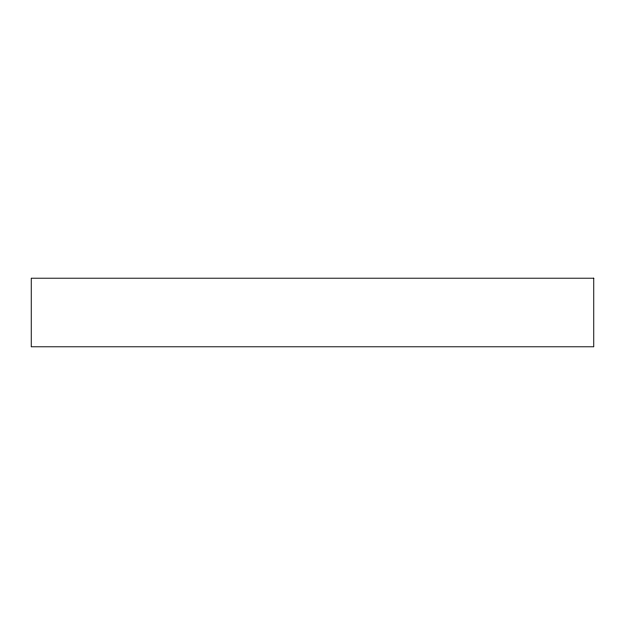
<?xml version="1.0" encoding="UTF-8"?>
<svg xmlns="http://www.w3.org/2000/svg" width="625" height="625" viewBox="0 0 625 625"><rect width="100%" height="100%" fill="white"/><g stroke="black" fill="none" stroke-linecap="round" stroke-linejoin="round"><path stroke-width="0.94" d="M593.75 278.211L31.25 278.211L31.25 346.789L593.75 346.789L593.75 278.211"/></g></svg>
